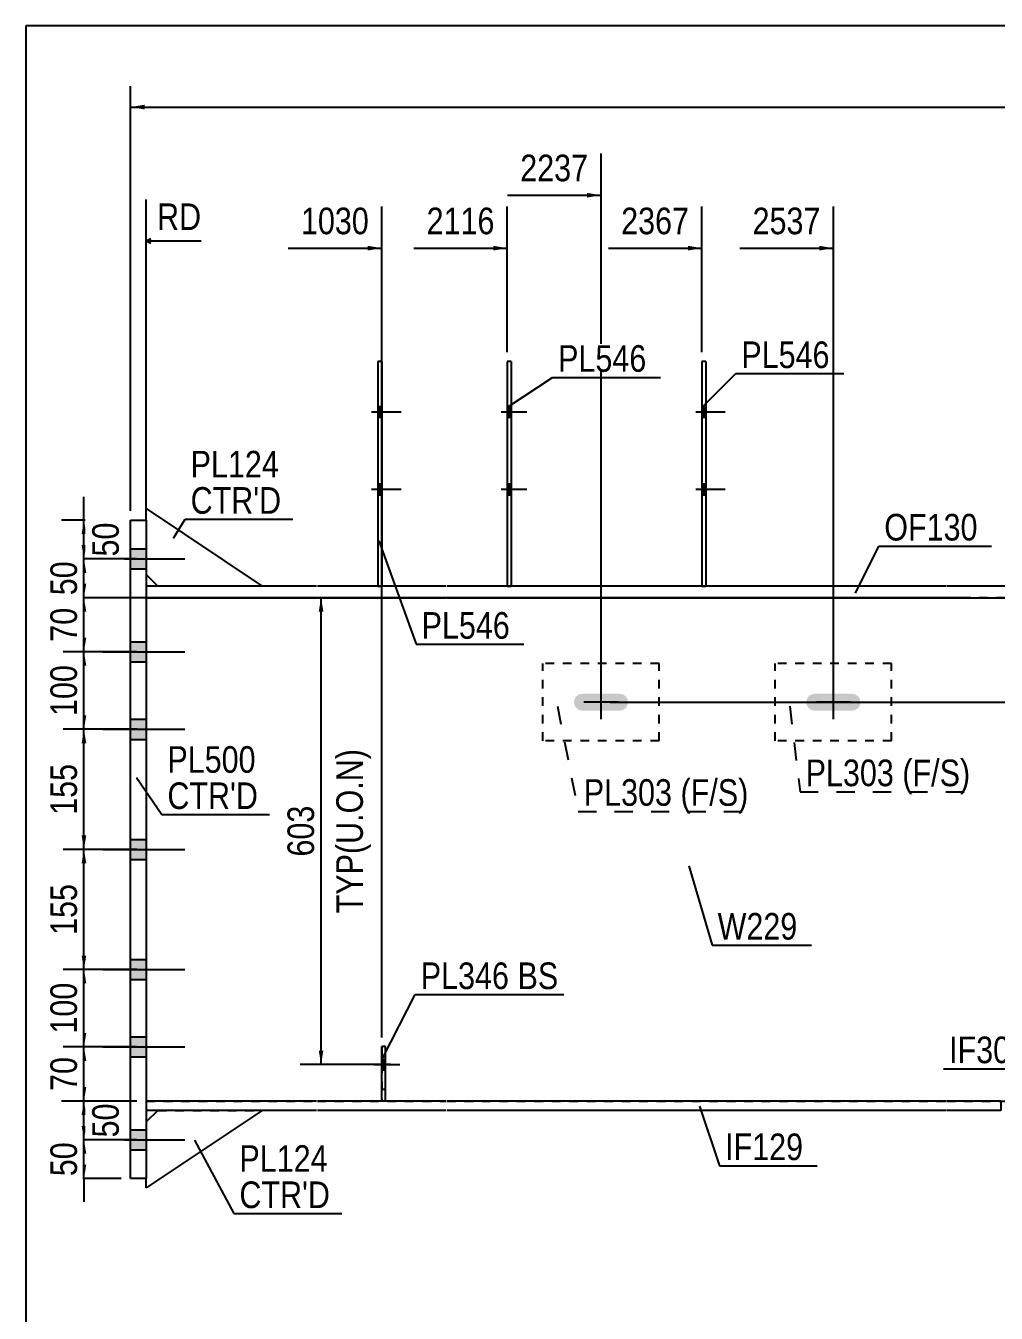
# Model space of a CAD drawing. Header units: millimetres. Extents: x -1014 to -611, y -182 to 95.
# Drawn here: x -1011.3 to -906.9, y -43.7 to 94.9 of the extents above; entities that cross this region are included whole.
import ezdxf

# ---------------------------------------------------------------- set-up
doc = ezdxf.new("R2010")
doc.units = ezdxf.units.MM
doc.linetypes.add('DXK_LINE_DOT1', pattern=[1.8814, 0.9407, -0.9407])
doc.linetypes.add('DXK_LINE_DOT2', pattern=[3.9198, 1.9599, -1.9599])
doc.styles.add('Arial Narrow', font='ARIALN.TTF', dxfattribs={"height": 0.2})

# ---------------------------------------------------------------- blocks, each defined once
blk = doc.blocks.new('Unknown-624476792-1210')
at = {"color": 5, "linetype": 'Continuous'}
for p, q in [((-611.28, 94.86), (-1011.28, 94.86)), ((-1011.28, 94.86), (-1011.28, -182.14))]:
    blk.add_line(p, q, dxfattribs=at)
blk = doc.blocks.new('Part-624476792-1744 - 1694')
at = {"color": 2, "linetype": 'Continuous'}
for p, q in [((-980, 34.58), (-998.33, 34.58)), ((-998.33, 33.33), (-980, 33.33)), ((-966.07, 34.58), (-979.9, 34.58)), ((-979.9, 33.33), (-966.07, 33.33)), ((-912.3, 34.58), (-965.97, 34.58)), ((-965.97, 33.33), (-912.3, 33.33)), ((-890.67, 34.58), (-912.2, 34.58)), ((-912.2, 33.33), (-890.67, 33.33)), ((-876.74, 34.58), (-890.57, 34.58)), ((-890.57, 33.33), (-876.74, 33.33)), ((-863.05, 34.58), (-876.64, 34.58)), ((-876.64, 33.33), (-863.05, 33.33)), ((-857.12, 34.58), (-862.95, 34.58)), ((-862.95, 33.33), (-857.12, 33.33)), ((-857.12, 34.58), (-857.12, 33.33))]:
    blk.add_line(p, q, dxfattribs=at)
at = {"color": 7, "linetype": 'DXK_LINE_DOT1'}
blk.add_line((-998.33, 34.58), (-998.33, 33.33), dxfattribs=at)
blk = doc.blocks.new('Part-624476792-1793 - 1694')
at = {"color": 7, "linetype": 'DXK_LINE_DOT1'}
for p, q in [((-980, 33.33), (-998.33, 33.33)), ((-998.33, 33.33), (-998.33, -20.83)), ((-966.07, 33.33), (-979.9, 33.33)), ((-912.3, 33.33), (-965.97, 33.33)), ((-896.5, 33.33), (-912.2, 33.33)), ((-998.33, -20.83), (-980, -20.83)), ((-979.9, -20.83), (-966.07, -20.83)), ((-965.97, -20.83), (-912.3, -20.83)), ((-912.2, -20.83), (-896.5, -20.83))]:
    blk.add_line(p, q, dxfattribs=at)
at = {"color": 2, "linetype": 'Continuous'}
blk.add_line((-896.5, 33.33), (-896.5, -20.83), dxfattribs=at)
blk = doc.blocks.new('Part-624476792-2266 - 1694')
at = {"color": 2, "linetype": 'Continuous'}
for p, q in [((-985.83, -21.83), (-998.33, -30.17)), ((-997.08, -21.83), (-998.33, -23.08)), ((-998.33, -30.17), (-998.33, -29.17))]:
    blk.add_line(p, q, dxfattribs=at)
at = {"color": 7, "linetype": 'DXK_LINE_DOT1'}
blk.add_line((-997.08, -21.83), (-985.83, -21.83), dxfattribs=at)
blk = doc.blocks.new('Bolt-624476792-2373 - 1694')
at = {"linetype": 'Continuous'}
blk.add_hatch(color=3, dxfattribs=at).paths.add_polyline_path([(-952.23, 22.43), (-952.3, 22.08), (-952.23, 21.73), (-952.04, 21.43), (-951.74, 21.24), (-951.39, 21.17), (-947.39, 21.17), (-947.04, 21.24), (-946.74, 21.43), (-946.54, 21.73), (-946.47, 22.08), (-946.54, 22.43), (-946.74, 22.73), (-947.04, 22.93), (-947.39, 23), (-951.39, 23), (-951.74, 22.93), (-952.04, 22.73)])
at = {"color": 3, "linetype": 'Continuous'}
for p, q in [((-949.39, 20.25), (-949.39, 23.92)), ((-947.55, 22.08), (-951.22, 22.08))]:
    blk.add_line(p, q, dxfattribs=at)
blk = doc.blocks.new('Part-624476792-1859 - 1694')
at = {"color": 2, "linetype": 'Continuous'}
for p, q in [((-980, -20.83), (-998.33, -20.83)), ((-980, -21.83), (-998.33, -21.83)), ((-966.07, -20.83), (-979.9, -20.83)), ((-966.07, -21.83), (-979.9, -21.83)), ((-912.3, -20.83), (-965.97, -20.83)), ((-912.3, -21.83), (-965.97, -21.83)), ((-906.37, -20.83), (-912.2, -20.83)), ((-906.37, -21.83), (-912.2, -21.83)), ((-906.37, -20.83), (-906.37, -21.83))]:
    blk.add_line(p, q, dxfattribs=at)
blk = doc.blocks.new('Part-624476792-2232 - 1694')
at = {"color": 2, "linetype": 'Continuous'}
for p, q in [((-1000, 41.67), (-998.33, 41.67)), ((-1000, -29.17), (-1000, 41.67)), ((-998.33, 41.67), (-998.33, -29.17)), ((-998.33, -29.17), (-1000, -29.17))]:
    blk.add_line(p, q, dxfattribs=at)
blk = doc.blocks.new('Bolt-624476792-2374 - 1694')
at = {"linetype": 'Continuous'}
blk.add_hatch(color=3, dxfattribs=at).paths.add_polyline_path([(-927.23, 22.43), (-927.3, 22.08), (-927.23, 21.73), (-927.04, 21.43), (-926.74, 21.24), (-926.39, 21.17), (-922.39, 21.17), (-922.04, 21.24), (-921.74, 21.43), (-921.54, 21.73), (-921.47, 22.08), (-921.54, 22.43), (-921.74, 22.73), (-922.04, 22.93), (-922.39, 23), (-926.39, 23), (-926.74, 22.93), (-927.04, 22.73)])
at = {"color": 3, "linetype": 'Continuous'}
for p, q in [((-924.39, 20.25), (-924.39, 23.92)), ((-922.55, 22.08), (-926.22, 22.08))]:
    blk.add_line(p, q, dxfattribs=at)
blk = doc.blocks.new('Part-624476792-2065 - 1694')
at = {"color": 7, "linetype": 'DXK_LINE_DOT1'}
for p, q in [((-943.14, 26.25), (-955.64, 26.25)), ((-955.64, 17.92), (-955.64, 26.25)), ((-943.14, 17.92), (-943.14, 26.25)), ((-943.14, 17.92), (-955.64, 17.92))]:
    blk.add_line(p, q, dxfattribs=at)
blk = doc.blocks.new('Part-624476792-2075 - 1694')
at = {"color": 7, "linetype": 'DXK_LINE_DOT1'}
for p, q in [((-918.14, 26.25), (-930.64, 26.25)), ((-930.64, 17.92), (-930.64, 26.25)), ((-918.14, 17.92), (-918.14, 26.25)), ((-918.14, 17.92), (-930.64, 17.92))]:
    blk.add_line(p, q, dxfattribs=at)
blk = doc.blocks.new('Part-624476792-2261 - 1694')
at = {"color": 2, "linetype": 'Continuous'}
for p, q in [((-998.33, 41.67), (-998.33, 42.92)), ((-998.33, 42.92), (-985.83, 34.58)), ((-998.33, 35.83), (-997.08, 34.58))]:
    blk.add_line(p, q, dxfattribs=at)
at = {"color": 7, "linetype": 'DXK_LINE_DOT1'}
for p, q in [((-998.33, 41.67), (-998.33, 35.83)), ((-985.83, 34.58), (-997.08, 34.58))]:
    blk.add_line(p, q, dxfattribs=at)
blk = doc.blocks.new('Bolt-624476792-2387 - 1694')
at = {"linetype": 'Continuous'}
for points in [[(-1000, 38.58), (-1000, 36.42), (-998.33, 36.42), (-998.33, 38.58)], [(-1000, 38.58), (-1000, 36.42), (-998.33, 36.42), (-998.33, 38.58)], [(-1000, 28.58), (-1000, 26.42), (-998.33, 26.42), (-998.33, 28.58)], [(-1000, 28.58), (-1000, 26.42), (-998.33, 26.42), (-998.33, 28.58)], [(-1000, 20.25), (-1000, 18.08), (-998.33, 18.08), (-998.33, 20.25)], [(-1000, 20.25), (-1000, 18.08), (-998.33, 18.08), (-998.33, 20.25)], [(-1000, 7.33), (-1000, 5.17), (-998.33, 5.17), (-998.33, 7.33)], [(-1000, 7.33), (-1000, 5.17), (-998.33, 5.17), (-998.33, 7.33)], [(-1000, -5.58), (-1000, -7.75), (-998.33, -7.75), (-998.33, -5.58)], [(-1000, -5.58), (-1000, -7.75), (-998.33, -7.75), (-998.33, -5.58)], [(-1000, -13.92), (-1000, -16.08), (-998.33, -16.08), (-998.33, -13.92)], [(-1000, -13.92), (-1000, -16.08), (-998.33, -16.08), (-998.33, -13.92)], [(-1000, -23.92), (-1000, -26.08), (-998.33, -26.08), (-998.33, -23.92)], [(-1000, -23.92), (-1000, -26.08), (-998.33, -26.08), (-998.33, -23.92)]]:
    blk.add_hatch(color=3, dxfattribs=at).paths.add_polyline_path(points)
at = {"color": 3, "linetype": 'Continuous'}
for p, q in [((-1002.99, 37.5), (-994.17, 37.5)), ((-1002.99, 37.5), (-994.17, 37.5)), ((-1000, 38.58), (-998.33, 38.58)), ((-1000, 38.58), (-998.33, 38.58)), ((-1000, 36.42), (-998.33, 36.42)), ((-1000, 36.42), (-998.33, 36.42)), ((-1000, 28.58), (-998.33, 28.58)), ((-1000, 28.58), (-998.33, 28.58)), ((-1002.99, 27.5), (-994.17, 27.5)), ((-1002.99, 27.5), (-994.17, 27.5)), ((-1000, 26.42), (-998.33, 26.42)), ((-1000, 26.42), (-998.33, 26.42)), ((-1000, 20.25), (-998.33, 20.25)), ((-1000, 20.25), (-998.33, 20.25)), ((-1002.99, 19.17), (-994.17, 19.17)), ((-1002.99, 19.17), (-994.17, 19.17)), ((-1000, 18.08), (-998.33, 18.08)), ((-1000, 18.08), (-998.33, 18.08)), ((-1000, 7.33), (-998.33, 7.33)), ((-1000, 7.33), (-998.33, 7.33)), ((-1002.99, 6.25), (-994.17, 6.25)), ((-1002.99, 6.25), (-994.17, 6.25)), ((-1000, 5.17), (-998.33, 5.17)), ((-1000, 5.17), (-998.33, 5.17)), ((-1002.99, -6.67), (-994.17, -6.67)), ((-1002.99, -6.67), (-994.17, -6.67)), ((-1000, -5.58), (-998.33, -5.58)), ((-1000, -5.58), (-998.33, -5.58)), ((-1000, -7.75), (-998.33, -7.75)), ((-1000, -7.75), (-998.33, -7.75)), ((-1002.99, -15), (-994.17, -15)), ((-1002.99, -15), (-994.17, -15)), ((-1000, -13.92), (-998.33, -13.92)), ((-1000, -13.92), (-998.33, -13.92)), ((-1000, -16.08), (-998.33, -16.08)), ((-1000, -16.08), (-998.33, -16.08)), ((-1000, -23.92), (-998.33, -23.92)), ((-1000, -23.92), (-998.33, -23.92)), ((-1002.99, -25), (-994.17, -25)), ((-1002.99, -25), (-994.17, -25)), ((-1000, -26.08), (-998.33, -26.08)), ((-1000, -26.08), (-998.33, -26.08))]:
    blk.add_line(p, q, dxfattribs=at)
blk = doc.blocks.new('Part-624476792-2463 - 1694')
at = {"color": 2, "linetype": 'Continuous'}
for p, q in [((-959.05, 58.75), (-959.47, 58.75)), ((-959.47, 58.75), (-959.47, 34.58)), ((-959.05, 58.75), (-959.05, 34.58))]:
    blk.add_line(p, q, dxfattribs=at)
at = {"color": 7, "linetype": 'DXK_LINE_DOT1'}
blk.add_line((-959.47, 34.58), (-959.05, 34.58), dxfattribs=at)
blk = doc.blocks.new('Bolt-624476792-2464 - 1694')
at = {"linetype": 'Continuous'}
for points in [[(-959.05, 52.75), (-959.05, 53.91), (-959.47, 53.91), (-959.47, 52.75)], [(-959.05, 52.75), (-959.05, 53.91), (-959.47, 53.91), (-959.47, 52.75)], [(-959.05, 44.41), (-959.05, 45.58), (-959.47, 45.58), (-959.47, 44.41)], [(-959.05, 44.41), (-959.05, 45.58), (-959.47, 45.58), (-959.47, 44.41)]]:
    blk.add_hatch(color=3, dxfattribs=at).paths.add_polyline_path(points)
at = {"color": 3, "linetype": 'Continuous'}
for p, q in [((-960.13, 53.33), (-957.38, 53.33)), ((-960.13, 53.33), (-957.38, 53.33)), ((-959.47, 53.91), (-959.05, 53.91)), ((-959.47, 53.91), (-959.05, 53.91)), ((-959.47, 52.75), (-959.05, 52.75)), ((-959.47, 52.75), (-959.05, 52.75)), ((-960.13, 45), (-957.38, 45)), ((-960.13, 45), (-957.38, 45)), ((-959.47, 45.58), (-959.05, 45.58)), ((-959.47, 45.58), (-959.05, 45.58)), ((-959.47, 44.41), (-959.05, 44.41)), ((-959.47, 44.41), (-959.05, 44.41))]:
    blk.add_line(p, q, dxfattribs=at)
blk = doc.blocks.new('Part-624476792-8620 - 1694')
at = {"color": 2, "linetype": 'Continuous'}
for p, q in [((-938.11, 58.75), (-938.53, 58.75)), ((-938.53, 58.75), (-938.53, 34.58)), ((-938.11, 58.75), (-938.11, 34.58))]:
    blk.add_line(p, q, dxfattribs=at)
at = {"color": 7, "linetype": 'DXK_LINE_DOT1'}
blk.add_line((-938.53, 34.58), (-938.11, 34.58), dxfattribs=at)
blk = doc.blocks.new('Part-624476792-8621 - 1694')
at = {"color": 2, "linetype": 'Continuous'}
for p, q in [((-972.98, 58.75), (-973.4, 58.75)), ((-973.4, 58.75), (-973.4, 34.58)), ((-972.98, 58.75), (-972.98, 34.58))]:
    blk.add_line(p, q, dxfattribs=at)
at = {"color": 7, "linetype": 'DXK_LINE_DOT1'}
blk.add_line((-973.4, 34.58), (-972.98, 34.58), dxfattribs=at)
blk = doc.blocks.new('Part-624476792-8622 - 1694')
at = {"color": 2, "linetype": 'Continuous'}
for p, q in [((-972.98, -20.81), (-972.98, -14.97)), ((-972.57, -14.97), (-972.98, -14.97)), ((-972.57, -20.81), (-972.57, -14.97)), ((-972.98, -20.81), (-972.57, -20.81))]:
    blk.add_line(p, q, dxfattribs=at)
at = {"color": 7, "linetype": 'DXK_LINE_DOT1'}
blk.add_line((-972.98, -19.56), (-972.57, -19.56), dxfattribs=at)
blk = doc.blocks.new('Part-624476792-8625 - 1694')
at = {"color": 7, "linetype": 'DXK_LINE_DOT1'}
for p, q in [((-972.98, -14.97), (-972.98, -20.81)), ((-972.57, -14.97), (-972.98, -14.97)), ((-972.57, -20.81), (-972.57, -14.97)), ((-972.98, -20.81), (-972.57, -20.81))]:
    blk.add_line(p, q, dxfattribs=at)
blk = doc.blocks.new('Bolt-624476792-8662 - 1694')
at = {"linetype": 'Continuous'}
for points in [[(-938.11, 52.75), (-938.11, 53.91), (-938.53, 53.91), (-938.53, 52.75)], [(-938.11, 52.75), (-938.11, 53.91), (-938.53, 53.91), (-938.53, 52.75)], [(-938.11, 44.41), (-938.11, 45.58), (-938.53, 45.58), (-938.53, 44.41)], [(-938.11, 44.41), (-938.11, 45.58), (-938.53, 45.58), (-938.53, 44.41)]]:
    blk.add_hatch(color=3, dxfattribs=at).paths.add_polyline_path(points)
at = {"color": 3, "linetype": 'Continuous'}
for p, q in [((-939.2, 53.33), (-936.03, 53.33)), ((-939.2, 53.33), (-936.03, 53.33)), ((-938.53, 53.91), (-938.11, 53.91)), ((-938.53, 53.91), (-938.11, 53.91)), ((-938.53, 52.75), (-938.11, 52.75)), ((-938.53, 52.75), (-938.11, 52.75)), ((-939.2, 45), (-936.03, 45)), ((-939.2, 45), (-936.03, 45)), ((-938.53, 45.58), (-938.11, 45.58)), ((-938.53, 45.58), (-938.11, 45.58)), ((-938.53, 44.41), (-938.11, 44.41)), ((-938.53, 44.41), (-938.11, 44.41))]:
    blk.add_line(p, q, dxfattribs=at)
blk = doc.blocks.new('Bolt-624476792-8663 - 1694')
at = {"linetype": 'Continuous'}
for points in [[(-972.98, 52.75), (-972.98, 53.91), (-973.4, 53.91), (-973.4, 52.75)], [(-972.98, 52.75), (-972.98, 53.91), (-973.4, 53.91), (-973.4, 52.75)], [(-972.98, 44.41), (-972.98, 45.58), (-973.4, 45.58), (-973.4, 44.41)], [(-972.98, 44.41), (-972.98, 45.58), (-973.4, 45.58), (-973.4, 44.41)]]:
    blk.add_hatch(color=3, dxfattribs=at).paths.add_polyline_path(points)
at = {"color": 3, "linetype": 'Continuous'}
for p, q in [((-974.07, 53.33), (-970.9, 53.33)), ((-974.07, 53.33), (-970.9, 53.33)), ((-973.4, 53.91), (-972.98, 53.91)), ((-973.4, 53.91), (-972.98, 53.91)), ((-973.4, 52.75), (-972.98, 52.75)), ((-973.4, 52.75), (-972.98, 52.75)), ((-974.07, 45), (-970.9, 45)), ((-974.07, 45), (-970.9, 45)), ((-973.4, 45.58), (-972.98, 45.58)), ((-973.4, 45.58), (-972.98, 45.58)), ((-973.4, 44.41), (-972.98, 44.41)), ((-973.4, 44.41), (-972.98, 44.41))]:
    blk.add_line(p, q, dxfattribs=at)
blk = doc.blocks.new('Bolt-624476792-8664 - 1694')
at = {"linetype": 'Continuous'}
blk.add_hatch(color=3, dxfattribs=at).paths.add_polyline_path([(-972.57, -17.47), (-972.57, -16.31), (-972.98, -16.31), (-972.98, -17.47)])
at = {"color": 3, "linetype": 'Continuous'}
for p, q in [((-972.98, -16.31), (-972.57, -16.31)), ((-973.78, -16.89), (-971.03, -16.89)), ((-972.98, -17.47), (-972.57, -17.47))]:
    blk.add_line(p, q, dxfattribs=at)
blk = doc.blocks.new('Bolt-624476792-8667 - 1694')
at = {"color": 3, "linetype": 'DXK_LINE_DOT2'}
for p, q in [((-972.98, -16.31), (-972.57, -16.31)), ((-973.65, -16.89), (-972.57, -16.89)), ((-972.98, -17.47), (-972.57, -17.47))]:
    blk.add_line(p, q, dxfattribs=at)
blk = doc.blocks.new('StraightDimension-624476792-3074 - 1694')
at = {"linetype": 'Continuous'}
for points in [[(-1005.27, 31.83), (-1005.02, 33.33), (-1004.77, 31.83)], [(-1004.77, 29.01), (-1005.02, 27.51), (-1005.27, 29.01)]]:
    blk.add_hatch(color=7, dxfattribs=at).paths.add_polyline_path(points)
at = {"color": 7, "linetype": 'Continuous'}
for p, q in [((-909.59, 33.33), (-1007.27, 33.33)), ((-1005.02, 27.51), (-1005.02, 33.33)), ((-999.33, 27.51), (-1007.27, 27.51))]:
    blk.add_line(p, q, dxfattribs=at)
at = {"color": 0}
blk.add_wipeout([(-1005.17, 32.85), (-1009.37, 32.85), (-1009.37, 27.99), (-1005.17, 27.99)], dxfattribs=at)
at = {"color": 3, "style": 'Arial Narrow'}
blk.add_text('70', height=2.863, rotation=90.0002, dxfattribs=at).set_placement((-1005.77, 28.59))
blk = doc.blocks.new('StraightDimension-624476792-10600 - 1694')
at = {"linetype": 'Continuous'}
blk.add_hatch(color=7, dxfattribs=at).paths.add_polyline_path([(-998.5, 85.86), (-1000, 86.11), (-998.5, 86.36)])
at = {"color": 7, "linetype": 'Continuous'}
for p, q in [((-1000, 42.67), (-1000, 88.36)), ((-1000, 86.11), (-631.85, 86.11))]:
    blk.add_line(p, q, dxfattribs=at)
blk = doc.blocks.new('StraightDimension-624476792-3122 - 1694')
at = {"linetype": 'Continuous'}
for points in [[(-1005.27, -22.33), (-1005.02, -20.83), (-1004.77, -22.33)], [(-1004.77, -23.5), (-1005.02, -25), (-1005.27, -23.5)]]:
    blk.add_hatch(color=7, dxfattribs=at).paths.add_polyline_path(points)
at = {"color": 7, "linetype": 'Continuous'}
for p, q in [((-999.33, -20.83), (-1007.42, -20.83)), ((-1005.02, -25), (-1005.02, -20.83)), ((-999.33, -25), (-1007.42, -25))]:
    blk.add_line(p, q, dxfattribs=at)
at = {"color": 0}
blk.add_wipeout([(-1000.67, -20.49), (-1004.87, -20.49), (-1004.87, -25.34), (-1000.67, -25.34)], dxfattribs=at)
at = {"color": 3, "style": 'Arial Narrow'}
blk.add_text('50', height=2.863, rotation=90.0002, dxfattribs=at).set_placement((-1001.27, -24.74))
blk = doc.blocks.new('StraightDimension-624476792-3030 - 1694')
at = {"linetype": 'Continuous'}
for points in [[(-1005.27, 4.75), (-1005.02, 6.25), (-1004.77, 4.75)], [(-1004.77, -5.17), (-1005.02, -6.67), (-1005.27, -5.17)]]:
    blk.add_hatch(color=7, dxfattribs=at).paths.add_polyline_path(points)
at = {"color": 7, "linetype": 'Continuous'}
for p, q in [((-999.33, 6.25), (-1007.27, 6.25)), ((-1005.02, -6.67), (-1005.02, 6.25)), ((-999.33, -6.67), (-1007.27, -6.67))]:
    blk.add_line(p, q, dxfattribs=at)
at = {"color": 0}
blk.add_wipeout([(-1005.17, 3.13), (-1009.37, 3.13), (-1009.37, -3.55), (-1005.17, -3.55)], dxfattribs=at)
at = {"color": 3, "style": 'Arial Narrow'}
blk.add_text('155', height=2.863, rotation=90.0002, dxfattribs=at).set_placement((-1005.77, -2.95))
blk = doc.blocks.new('StraightDimension-624476792-2997 - 1694')
at = {"linetype": 'Continuous'}
for points in [[(-1005.27, 40.17), (-1005.02, 41.67), (-1004.77, 40.17)], [(-1004.77, 39), (-1005.02, 37.5), (-1005.27, 39)]]:
    blk.add_hatch(color=7, dxfattribs=at).paths.add_polyline_path(points)
at = {"color": 7, "linetype": 'Continuous'}
for p, q in [((-1001, 41.67), (-1007.42, 41.67)), ((-1005.02, 37.5), (-1005.02, 41.67)), ((-999.33, 37.5), (-1007.42, 37.5))]:
    blk.add_line(p, q, dxfattribs=at)
at = {"color": 0}
blk.add_wipeout([(-1000.67, 42.01), (-1004.87, 42.01), (-1004.87, 37.16), (-1000.67, 37.16)], dxfattribs=at)
at = {"color": 7, "linetype": 'Continuous'}
blk.add_line((-1005.02, 41.67), (-1005.02, 44.17), dxfattribs=at)
at = {"color": 3, "style": 'Arial Narrow'}
blk.add_text('50', height=2.863, rotation=90.0002, dxfattribs=at).set_placement((-1001.27, 37.76))
blk = doc.blocks.new('StraightDimension-624476792-3014 - 1694')
at = {"linetype": 'Continuous'}
for points in [[(-1005.27, -16.5), (-1005.02, -15), (-1004.77, -16.5)], [(-1004.77, -19.33), (-1005.02, -20.83), (-1005.27, -19.33)]]:
    blk.add_hatch(color=7, dxfattribs=at).paths.add_polyline_path(points)
at = {"color": 7, "linetype": 'Continuous'}
for p, q in [((-999.33, -15), (-1007.27, -15)), ((-1005.02, -20.83), (-1005.02, -15)), ((-999.33, -20.83), (-1007.27, -20.83))]:
    blk.add_line(p, q, dxfattribs=at)
at = {"color": 0}
blk.add_wipeout([(-1005.17, -15.49), (-1009.37, -15.49), (-1009.37, -20.34), (-1005.17, -20.34)], dxfattribs=at)
at = {"color": 3, "style": 'Arial Narrow'}
blk.add_text('70', height=2.863, rotation=90.0002, dxfattribs=at).set_placement((-1005.77, -19.74))
blk = doc.blocks.new('StraightDimension-624476792-3021 - 1694')
at = {"linetype": 'Continuous'}
for points in [[(-1005.27, -8.17), (-1005.02, -6.67), (-1004.77, -8.17)], [(-1004.77, -13.5), (-1005.02, -15), (-1005.27, -13.5)]]:
    blk.add_hatch(color=7, dxfattribs=at).paths.add_polyline_path(points)
at = {"color": 7, "linetype": 'Continuous'}
for p, q in [((-999.33, -6.67), (-1007.27, -6.67)), ((-1005.02, -15), (-1005.02, -6.67)), ((-999.33, -15), (-1007.27, -15))]:
    blk.add_line(p, q, dxfattribs=at)
at = {"color": 0}
blk.add_wipeout([(-1005.17, -7.49), (-1009.37, -7.49), (-1009.37, -14.17), (-1005.17, -14.17)], dxfattribs=at)
at = {"color": 3, "style": 'Arial Narrow'}
blk.add_text('100', height=2.863, rotation=90.0002, dxfattribs=at).set_placement((-1005.77, -13.57))
blk = doc.blocks.new('StraightDimension-624476792-3047 - 1694')
at = {"linetype": 'Continuous'}
for points in [[(-1005.27, 17.67), (-1005.02, 19.17), (-1004.77, 17.67)], [(-1004.77, 7.75), (-1005.02, 6.25), (-1005.27, 7.75)]]:
    blk.add_hatch(color=7, dxfattribs=at).paths.add_polyline_path(points)
at = {"color": 7, "linetype": 'Continuous'}
for p, q in [((-999.33, 19.17), (-1007.27, 19.17)), ((-1005.02, 6.25), (-1005.02, 19.17)), ((-999.33, 6.25), (-1007.27, 6.25))]:
    blk.add_line(p, q, dxfattribs=at)
at = {"color": 0}
blk.add_wipeout([(-1005.17, 16.05), (-1009.37, 16.05), (-1009.37, 9.37), (-1005.17, 9.37)], dxfattribs=at)
at = {"color": 3, "style": 'Arial Narrow'}
blk.add_text('155', height=2.863, rotation=90.0002, dxfattribs=at).set_placement((-1005.77, 9.97))
blk = doc.blocks.new('StraightDimension-624476792-3064 - 1694')
at = {"linetype": 'Continuous'}
for points in [[(-1005.27, 26.01), (-1005.02, 27.51), (-1004.77, 26.01)], [(-1004.77, 20.67), (-1005.02, 19.17), (-1005.27, 20.67)]]:
    blk.add_hatch(color=7, dxfattribs=at).paths.add_polyline_path(points)
at = {"color": 7, "linetype": 'Continuous'}
for p, q in [((-999.33, 27.51), (-1007.27, 27.51)), ((-1005.02, 19.17), (-1005.02, 27.51)), ((-999.33, 19.17), (-1007.27, 19.17))]:
    blk.add_line(p, q, dxfattribs=at)
at = {"color": 0}
blk.add_wipeout([(-1005.17, 26.68), (-1009.37, 26.68), (-1009.37, 20), (-1005.17, 20)], dxfattribs=at)
at = {"color": 3, "style": 'Arial Narrow'}
blk.add_text('100', height=2.863, rotation=90.0002, dxfattribs=at).set_placement((-1005.77, 20.6))
blk = doc.blocks.new('StraightDimension-624476792-3085 - 1694')
at = {"linetype": 'Continuous'}
for points in [[(-1005.27, 36), (-1005.02, 37.5), (-1004.77, 36)], [(-1004.77, 34.83), (-1005.02, 33.33), (-1005.27, 34.83)]]:
    blk.add_hatch(color=7, dxfattribs=at).paths.add_polyline_path(points)
at = {"color": 7, "linetype": 'Continuous'}
for p, q in [((-999.33, 37.5), (-1007.27, 37.5)), ((-1005.02, 33.33), (-1005.02, 37.5)), ((-909.59, 33.33), (-1007.27, 33.33))]:
    blk.add_line(p, q, dxfattribs=at)
at = {"color": 0}
blk.add_wipeout([(-1005.17, 37.85), (-1009.37, 37.85), (-1009.37, 32.99), (-1005.17, 32.99)], dxfattribs=at)
at = {"color": 3, "style": 'Arial Narrow'}
blk.add_text('50', height=2.863, rotation=90.0002, dxfattribs=at).set_placement((-1005.77, 33.59))
blk = doc.blocks.new('StraightDimension-624476792-3105 - 1694')
at = {"linetype": 'Continuous'}
for points in [[(-1005.27, -26.5), (-1005.02, -25), (-1004.77, -26.5)], [(-1004.77, -27.67), (-1005.02, -29.17), (-1005.27, -27.67)]]:
    blk.add_hatch(color=7, dxfattribs=at).paths.add_polyline_path(points)
at = {"color": 7, "linetype": 'Continuous'}
for p, q in [((-999.33, -25), (-1007.27, -25)), ((-1005.02, -29.17), (-1005.02, -25)), ((-1001, -29.17), (-1007.27, -29.17))]:
    blk.add_line(p, q, dxfattribs=at)
at = {"color": 0}
blk.add_wipeout([(-1005.17, -24.65), (-1009.37, -24.65), (-1009.37, -29.51), (-1005.17, -29.51)], dxfattribs=at)
at = {"color": 7, "linetype": 'Continuous'}
blk.add_line((-1005.02, -29.17), (-1005.02, -31.67), dxfattribs=at)
at = {"color": 3, "style": 'Arial Narrow'}
blk.add_text('50', height=2.863, rotation=90.0002, dxfattribs=at).set_placement((-1005.77, -28.91))
blk = doc.blocks.new('StraightDimension-624476792-3138 - 1694')
at = {"linetype": 'Continuous'}
for points in [[(-979.76, 31.83), (-979.51, 33.33), (-979.26, 31.83)], [(-979.26, -15.39), (-979.51, -16.89), (-979.76, -15.39)]]:
    blk.add_hatch(color=7, dxfattribs=at).paths.add_polyline_path(points)
at = {"color": 7, "linetype": 'Continuous'}
for p, q in [((-972.05, 33.33), (-981.76, 33.33)), ((-979.51, -16.89), (-979.51, 33.33)), ((-972.05, -16.89), (-981.76, -16.89))]:
    blk.add_line(p, q, dxfattribs=at)
at = {"color": 0, "linetype": 'Continuous'}
blk.add_wipeout([(-974.41, 17.67), (-978.61, 17.67), (-978.61, -1.23), (-974.41, -1.23)], dxfattribs=at)
at = {"color": 3, "linetype": 'Continuous', "style": 'Arial Narrow'}
blk.add_text('TYP(U.O.N)', height=2.863, rotation=90.0002, dxfattribs=at).set_placement((-975.01, -0.63))
at = {"color": 0}
blk.add_wipeout([(-979.66, 11.56), (-983.86, 11.56), (-983.86, 4.88), (-979.66, 4.88)], dxfattribs=at)
at = {"color": 3, "style": 'Arial Narrow'}
blk.add_text('603', height=2.863, rotation=90.0002, dxfattribs=at).set_placement((-980.26, 5.48))
blk = doc.blocks.new('StraightDimension-624476792-3151 - 1694')
at = {"linetype": 'Continuous'}
for points in [[(-901.75, 31.83), (-901.5, 33.33), (-901.25, 31.83)], [(-901.25, 23.58), (-901.5, 22.08), (-901.75, 23.58)]]:
    blk.add_hatch(color=7, dxfattribs=at).paths.add_polyline_path(points)
at = {"color": 7, "linetype": 'Continuous'}
for p, q in [((-914.66, 33.33), (-899.1, 33.33)), ((-901.5, 22.08), (-901.5, 33.33)), ((-948.39, 22.08), (-899.1, 22.08))]:
    blk.add_line(p, q, dxfattribs=at)
at = {"color": 0}
blk.add_wipeout([(-901.65, 31.05), (-905.85, 31.05), (-905.85, 24.37), (-901.65, 24.37)], dxfattribs=at)
at = {"color": 3, "style": 'Arial Narrow'}
blk.add_text('135', height=2.863, rotation=90.0002, dxfattribs=at).set_placement((-902.25, 24.97))
blk = doc.blocks.new('StraightDimension-624476792-12418 - 1694')
at = {"linetype": 'Continuous'}
blk.add_hatch(color=7, dxfattribs=at).paths.add_polyline_path([(-925.89, 71.18), (-924.39, 70.93), (-925.89, 70.68)])
at = {"color": 7, "linetype": 'Continuous'}
for p, q in [((-924.39, 23.08), (-924.39, 75.43)), ((-934.45, 70.93), (-924.39, 70.93))]:
    blk.add_line(p, q, dxfattribs=at)
at = {"color": 0}
blk.add_wipeout([(-925.16, 71.83), (-925.16, 76.03), (-933.68, 76.03), (-933.68, 71.83)], dxfattribs=at)
at = {"color": 3, "style": 'Arial Narrow'}
blk.add_text('2537', height=2.863, dxfattribs=at).set_placement((-933.08, 72.43))
blk = doc.blocks.new('StraightDimension-624476792-12419 - 1694')
at = {"linetype": 'Continuous'}
blk.add_hatch(color=7, dxfattribs=at).paths.add_polyline_path([(-940.03, 71.18), (-938.53, 70.93), (-940.03, 70.68)])
at = {"color": 7, "linetype": 'Continuous'}
for p, q in [((-938.53, 59.75), (-938.53, 75.43)), ((-948.59, 70.93), (-938.53, 70.93))]:
    blk.add_line(p, q, dxfattribs=at)
at = {"color": 0}
blk.add_wipeout([(-939.3, 71.83), (-939.3, 76.03), (-947.82, 76.03), (-947.82, 71.83)], dxfattribs=at)
at = {"color": 3, "style": 'Arial Narrow'}
blk.add_text('2367', height=2.863, dxfattribs=at).set_placement((-947.22, 72.43))
blk = doc.blocks.new('StraightDimension-624476792-12420 - 1694')
at = {"linetype": 'Continuous'}
blk.add_hatch(color=7, dxfattribs=at).paths.add_polyline_path([(-950.89, 76.88), (-949.39, 76.63), (-950.89, 76.38)])
at = {"color": 7, "linetype": 'Continuous'}
for p, q in [((-949.39, 23.08), (-949.39, 81.13)), ((-959.45, 76.63), (-949.39, 76.63))]:
    blk.add_line(p, q, dxfattribs=at)
at = {"color": 0}
blk.add_wipeout([(-950.16, 77.53), (-950.16, 81.73), (-958.68, 81.73), (-958.68, 77.53)], dxfattribs=at)
at = {"color": 3, "style": 'Arial Narrow'}
blk.add_text('2237', height=2.863, dxfattribs=at).set_placement((-958.08, 78.13))
blk = doc.blocks.new('StraightDimension-624476792-12421 - 1694')
at = {"linetype": 'Continuous'}
blk.add_hatch(color=7, dxfattribs=at).paths.add_polyline_path([(-960.97, 71.18), (-959.47, 70.93), (-960.97, 70.68)])
at = {"color": 7, "linetype": 'Continuous'}
for p, q in [((-959.47, 59.75), (-959.47, 75.43)), ((-969.53, 70.93), (-959.47, 70.93))]:
    blk.add_line(p, q, dxfattribs=at)
at = {"color": 0}
blk.add_wipeout([(-960.24, 71.83), (-960.24, 76.03), (-968.75, 76.03), (-968.75, 71.83)], dxfattribs=at)
at = {"color": 3, "style": 'Arial Narrow'}
blk.add_text('2116', height=2.863, dxfattribs=at).set_placement((-968.15, 72.43))
blk = doc.blocks.new('StraightDimension-624476792-12422 - 1694')
at = {"linetype": 'Continuous'}
blk.add_hatch(color=7, dxfattribs=at).paths.add_polyline_path([(-974.48, 71.18), (-972.98, 70.93), (-974.48, 70.68)])
at = {"color": 7, "linetype": 'Continuous'}
for p, q in [((-972.98, -13.98), (-972.98, 75.43)), ((-983.05, 70.93), (-972.98, 70.93))]:
    blk.add_line(p, q, dxfattribs=at)
at = {"color": 0, "linetype": 'Continuous'}
blk.add_wipeout([(-991.8, 72.28), (-991.8, 76.48), (-997.75, 76.48), (-997.75, 72.28)], dxfattribs=at)
at = {"color": 7, "linetype": 'Continuous'}
for p, q in [((-998.33, 42.67), (-998.33, 76.18)), ((-997.83, 71.93), (-998.33, 71.68)), ((-997.83, 71.43), (-998.33, 71.68)), ((-992.4, 71.68), (-998.33, 71.68))]:
    blk.add_line(p, q, dxfattribs=at)
at = {"color": 3, "linetype": 'Continuous', "style": 'Arial Narrow'}
blk.add_text('RD', height=2.863, dxfattribs=at).set_placement((-997.15, 72.88))
at = {"color": 0}
blk.add_wipeout([(-973.76, 71.83), (-973.76, 76.03), (-982.27, 76.03), (-982.27, 71.83)], dxfattribs=at)
at = {"color": 3, "style": 'Arial Narrow'}
blk.add_text('1030', height=2.863, dxfattribs=at).set_placement((-981.67, 72.43))
blk = doc.blocks.new('Mark-624476792-1740 - 1694')
at = {"color": 0}
blk.add_wipeout([(-908.86, 39.48), (-908.86, 42.48), (-918.91, 42.48), (-918.91, 39.48)], dxfattribs=at)
blk.add_wipeout([(-908.86, 39.48), (-908.86, 42.48), (-918.91, 42.48), (-918.91, 39.48)], dxfattribs=at)
at = {"color": 7, "linetype": 'Continuous'}
for p, q in [((-922.01, 33.82), (-919.51, 38.88)), ((-919.51, 38.88), (-907.36, 38.88))]:
    blk.add_line(p, q, dxfattribs=at)
at = {"color": 3, "style": 'Arial Narrow'}
blk.add_text('OF130', height=2.863, dxfattribs=at).set_placement((-918.91, 39.48))
blk = doc.blocks.new('Mark-624476792-1789 - 1694')
at = {"color": 0}
blk.add_wipeout([(-928.26, -3.46), (-928.26, -0.46), (-936.84, -0.46), (-936.84, -3.46)], dxfattribs=at)
blk.add_wipeout([(-928.26, -3.46), (-928.26, -0.46), (-936.84, -0.46), (-936.84, -3.46)], dxfattribs=at)
at = {"color": 7, "linetype": 'Continuous'}
for p, q in [((-939.94, 4.47), (-937.44, -4.06)), ((-937.44, -4.06), (-926.76, -4.06))]:
    blk.add_line(p, q, dxfattribs=at)
at = {"color": 3, "style": 'Arial Narrow'}
blk.add_text('W229', height=2.863, dxfattribs=at).set_placement((-936.84, -3.46))
blk = doc.blocks.new('Mark-624476792-2228 - 1694')
at = {"color": 0}
for points in [[(-986.54, 14.49), (-986.54, 17.49), (-996.04, 17.49), (-996.04, 14.49)], [(-986.29, 10.59), (-986.29, 13.59), (-996.04, 13.59), (-996.04, 10.59)]]:
    blk.add_wipeout(points, dxfattribs=at)
for points in [[(-986.54, 14.49), (-986.54, 17.49), (-996.04, 17.49), (-996.04, 14.49)], [(-986.29, 10.59), (-986.29, 13.59), (-996.04, 13.59), (-996.04, 10.59)]]:
    blk.add_wipeout(points, dxfattribs=at)
at = {"color": 7, "linetype": 'Continuous'}
for p, q in [((-999.38, 13.99), (-996.64, 9.99)), ((-996.64, 9.99), (-985.04, 9.99))]:
    blk.add_line(p, q, dxfattribs=at)
at = {"color": 3, "style": 'Arial Narrow'}
blk.add_text('PL500', height=2.863, dxfattribs=at).set_placement((-996.04, 14.49))
at = {"color": 1, "style": 'Arial Narrow'}
blk.add_text("CTR'D", height=2.863, dxfattribs=at).set_placement((-996.04, 10.59))
blk = doc.blocks.new('Mark-624476792-1811 - 1694')
at = {"color": 7, "linetype": 'Continuous'}
blk.add_line((-898.5, -20.89), (-902.04, -17.35), dxfattribs=at)
at = {"color": 0}
blk.add_wipeout([(-903.54, -16.75), (-903.54, -13.75), (-911.94, -13.75), (-911.94, -16.75)], dxfattribs=at)
blk.add_wipeout([(-903.54, -16.75), (-903.54, -13.75), (-911.94, -13.75), (-911.94, -16.75)], dxfattribs=at)
at = {"color": 7, "linetype": 'Continuous'}
blk.add_line((-912.54, -17.35), (-902.04, -17.35), dxfattribs=at)
at = {"color": 3, "style": 'Arial Narrow'}
blk.add_text('IF308', height=2.863, dxfattribs=at).set_placement((-911.94, -16.75))
blk = doc.blocks.new('Mark-624476792-1855 - 1694')
at = {"color": 0}
blk.add_wipeout([(-927.63, -27.18), (-927.63, -24.18), (-936.04, -24.18), (-936.04, -27.18)], dxfattribs=at)
blk.add_wipeout([(-927.63, -27.18), (-927.63, -24.18), (-936.04, -24.18), (-936.04, -27.18)], dxfattribs=at)
at = {"color": 7, "linetype": 'Continuous'}
for p, q in [((-938.81, -21.36), (-936.64, -27.78)), ((-936.64, -27.78), (-926.13, -27.78))]:
    blk.add_line(p, q, dxfattribs=at)
at = {"color": 3, "style": 'Arial Narrow'}
blk.add_text('IF129', height=2.863, dxfattribs=at).set_placement((-936.04, -27.18))
blk = doc.blocks.new('Mark-624476792-2061 - 1694')
at = {"color": 0}
for points in [[(-941.73, 10.94), (-941.73, 13.94), (-951.24, 13.94), (-951.24, 10.94)], [(-933.54, 10.94), (-933.54, 13.94), (-940.83, 13.94), (-940.83, 10.94)]]:
    blk.add_wipeout(points, dxfattribs=at)
for points in [[(-941.73, 10.94), (-941.73, 13.94), (-951.24, 13.94), (-951.24, 10.94)], [(-933.54, 10.94), (-933.54, 13.94), (-940.83, 13.94), (-940.83, 10.94)]]:
    blk.add_wipeout(points, dxfattribs=at)
at = {"color": 7, "linetype": 'DXK_LINE_DOT2'}
for p, q in [((-954.08, 21.65), (-951.84, 10.34)), ((-951.84, 10.34), (-932.94, 10.34))]:
    blk.add_line(p, q, dxfattribs=at)
at = {"color": 3, "style": 'Arial Narrow'}
for s, p in [('(F/', (-940.83, 10.94)), ('S)', (-936.82, 10.94)), ('PL303', (-951.24, 10.94))]:
    blk.add_text(s, height=2.863, dxfattribs=at).set_placement(p)
blk = doc.blocks.new('Mark-624476792-2257 - 1694')
at = {"color": 0}
for points in [[(-984.04, 46.26), (-984.04, 49.26), (-993.54, 49.26), (-993.54, 46.26)], [(-983.79, 42.36), (-983.79, 45.36), (-993.54, 45.36), (-993.54, 42.36)]]:
    blk.add_wipeout(points, dxfattribs=at)
for points in [[(-984.04, 46.26), (-984.04, 49.26), (-993.54, 49.26), (-993.54, 46.26)], [(-983.79, 42.36), (-983.79, 45.36), (-993.54, 45.36), (-993.54, 42.36)]]:
    blk.add_wipeout(points, dxfattribs=at)
at = {"color": 7, "linetype": 'Continuous'}
for p, q in [((-995.38, 39.74), (-994.14, 41.76)), ((-994.14, 41.76), (-982.54, 41.76))]:
    blk.add_line(p, q, dxfattribs=at)
at = {"color": 3, "style": 'Arial Narrow'}
blk.add_text('PL124', height=2.863, dxfattribs=at).set_placement((-993.54, 46.26))
at = {"color": 1, "style": 'Arial Narrow'}
blk.add_text("CTR'D", height=2.863, dxfattribs=at).set_placement((-993.54, 42.36))
blk = doc.blocks.new('Mark-624476792-2262 - 1694')
at = {"color": 0}
for points in [[(-978.79, -28.44), (-978.79, -25.44), (-988.29, -25.44), (-988.29, -28.44)], [(-978.53, -32.34), (-978.53, -29.34), (-988.29, -29.34), (-988.29, -32.34)]]:
    blk.add_wipeout(points, dxfattribs=at)
for points in [[(-978.79, -28.44), (-978.79, -25.44), (-988.29, -25.44), (-988.29, -28.44)], [(-978.53, -32.34), (-978.53, -29.34), (-988.29, -29.34), (-988.29, -32.34)]]:
    blk.add_wipeout(points, dxfattribs=at)
at = {"color": 7, "linetype": 'Continuous'}
for p, q in [((-993.11, -25.04), (-988.89, -32.94)), ((-988.89, -32.94), (-977.29, -32.94))]:
    blk.add_line(p, q, dxfattribs=at)
at = {"color": 3, "style": 'Arial Narrow'}
blk.add_text('PL124', height=2.863, dxfattribs=at).set_placement((-988.29, -28.44))
at = {"color": 1, "style": 'Arial Narrow'}
blk.add_text("CTR'D", height=2.863, dxfattribs=at).set_placement((-988.29, -32.34))
blk = doc.blocks.new('Mark-624476792-2071 - 1694')
at = {"color": 0}
for points in [[(-917.87, 13.05), (-917.87, 16.05), (-927.37, 16.05), (-927.37, 13.05)], [(-909.67, 13.05), (-909.67, 16.05), (-916.97, 16.05), (-916.97, 13.05)]]:
    blk.add_wipeout(points, dxfattribs=at)
for points in [[(-917.87, 13.05), (-917.87, 16.05), (-927.37, 16.05), (-927.37, 13.05)], [(-909.67, 13.05), (-909.67, 16.05), (-916.97, 16.05), (-916.97, 13.05)]]:
    blk.add_wipeout(points, dxfattribs=at)
at = {"color": 7, "linetype": 'DXK_LINE_DOT2'}
for p, q in [((-929.08, 21.65), (-927.97, 12.45)), ((-927.97, 12.45), (-909.07, 12.45))]:
    blk.add_line(p, q, dxfattribs=at)
at = {"color": 3, "style": 'Arial Narrow'}
for s, p in [('PL303', (-927.37, 13.05)), ('(F/', (-916.97, 13.05)), ('S)', (-912.95, 13.05))]:
    blk.add_text(s, height=2.863, dxfattribs=at).set_placement(p)
blk = doc.blocks.new('Mark-624476792-2459 - 1694')
at = {"color": 0}
blk.add_wipeout([(-944.49, 57.63), (-944.49, 60.63), (-954, 60.63), (-954, 57.63)], dxfattribs=at)
blk.add_wipeout([(-944.49, 57.63), (-944.49, 60.63), (-954, 60.63), (-954, 57.63)], dxfattribs=at)
at = {"color": 7, "linetype": 'Continuous'}
for p, q in [((-959.36, 53.89), (-954.6, 57.03)), ((-954.6, 57.03), (-942.99, 57.03))]:
    blk.add_line(p, q, dxfattribs=at)
at = {"color": 3, "style": 'Arial Narrow'}
blk.add_text('PL546', height=2.863, dxfattribs=at).set_placement((-954, 57.63))
blk = doc.blocks.new('MarkSet-624476792-8955 - 1694')
at = {"color": 0}
for points in [[(-959.27, -8.78), (-959.27, -5.78), (-968.78, -5.78), (-968.78, -8.78)], [(-953.99, -8.78), (-953.99, -5.78), (-958.37, -5.78), (-958.37, -8.78)]]:
    blk.add_wipeout(points, dxfattribs=at)
for points in [[(-959.27, -8.78), (-959.27, -5.78), (-968.78, -5.78), (-968.78, -8.78)], [(-953.99, -8.78), (-953.99, -5.78), (-958.37, -5.78), (-958.37, -8.78)]]:
    blk.add_wipeout(points, dxfattribs=at)
at = {"color": 7, "linetype": 'Continuous'}
for p, q in [((-972.88, -16.17), (-969.38, -9.38)), ((-969.38, -9.38), (-953.39, -9.38))]:
    blk.add_line(p, q, dxfattribs=at)
at = {"color": 3, "style": 'Arial Narrow'}
for s, p in [('PL346', (-968.78, -8.78)), ('BS', (-958.37, -8.78))]:
    blk.add_text(s, height=2.863, dxfattribs=at).set_placement(p)
blk = doc.blocks.new('Mark-624476792-8984 - 1694')
at = {"color": 0}
blk.add_wipeout([(-924.78, 58.03), (-924.78, 61.03), (-934.29, 61.03), (-934.29, 58.03)], dxfattribs=at)
blk.add_wipeout([(-924.78, 58.03), (-924.78, 61.03), (-934.29, 61.03), (-934.29, 58.03)], dxfattribs=at)
at = {"color": 7, "linetype": 'Continuous'}
for p, q in [((-938.42, 53.89), (-934.89, 57.43)), ((-934.89, 57.43), (-923.28, 57.43))]:
    blk.add_line(p, q, dxfattribs=at)
at = {"color": 3, "style": 'Arial Narrow'}
blk.add_text('PL546', height=2.863, dxfattribs=at).set_placement((-934.29, 58.03))
blk = doc.blocks.new('Mark-624476792-8987 - 1694')
at = {"color": 0}
blk.add_wipeout([(-959.19, 28.91), (-959.19, 31.91), (-968.69, 31.91), (-968.69, 28.91)], dxfattribs=at)
blk.add_wipeout([(-959.19, 28.91), (-959.19, 31.91), (-968.69, 31.91), (-968.69, 28.91)], dxfattribs=at)
at = {"color": 7, "linetype": 'Continuous'}
for p, q in [((-973.29, 39.44), (-969.29, 28.31)), ((-969.29, 28.31), (-957.69, 28.31))]:
    blk.add_line(p, q, dxfattribs=at)
at = {"color": 3, "style": 'Arial Narrow'}
blk.add_text('PL546', height=2.863, dxfattribs=at).set_placement((-968.69, 28.91))

msp = doc.modelspace()

# ---------------------------------------------------------------- block references
for name in ['Unknown-624476792-1210', 'Part-624476792-8621 - 1694', 'Part-624476792-2463 - 1694', 'Part-624476792-8620 - 1694', 'Bolt-624476792-8663 - 1694', 'Bolt-624476792-2464 - 1694', 'Bolt-624476792-8662 - 1694', 'Part-624476792-2232 - 1694', 'Part-624476792-2261 - 1694', 'Bolt-624476792-2387 - 1694', 'Part-624476792-1744 - 1694', 'Part-624476792-1793 - 1694', 'Part-624476792-2065 - 1694', 'Part-624476792-2075 - 1694', 'Bolt-624476792-2373 - 1694', 'Bolt-624476792-2374 - 1694', 'Part-624476792-8622 - 1694', 'Part-624476792-8625 - 1694', 'Bolt-624476792-8664 - 1694', 'Bolt-624476792-8667 - 1694', 'Part-624476792-1859 - 1694', 'Part-624476792-2266 - 1694']:
    msp.add_blockref(name, (0, 0))

# ---------------------------------------------------------------- next in the draw order: block references
for name in ['StraightDimension-624476792-3074 - 1694', 'StraightDimension-624476792-3030 - 1694', 'Mark-624476792-1789 - 1694', 'Mark-624476792-1811 - 1694', 'StraightDimension-624476792-3122 - 1694', 'Mark-624476792-1855 - 1694', 'Mark-624476792-2262 - 1694']:
    msp.add_blockref(name, (0, 0))

# ---------------------------------------------------------------- next in the draw order: block references
for name in ['StraightDimension-624476792-10600 - 1694', 'StraightDimension-624476792-3047 - 1694', 'StraightDimension-624476792-3014 - 1694', 'StraightDimension-624476792-3105 - 1694']:
    msp.add_blockref(name, (0, 0))

# ---------------------------------------------------------------- next in the draw order: block references
for name in ['StraightDimension-624476792-12419 - 1694', 'StraightDimension-624476792-2997 - 1694', 'StraightDimension-624476792-3064 - 1694', 'StraightDimension-624476792-3021 - 1694']:
    msp.add_blockref(name, (0, 0))

# ---------------------------------------------------------------- next in the draw order: block references
msp.add_blockref('StraightDimension-624476792-3085 - 1694', (0, 0))

# ---------------------------------------------------------------- next in the draw order: block references
for name in ['StraightDimension-624476792-12420 - 1694', 'StraightDimension-624476792-3138 - 1694', 'StraightDimension-624476792-3151 - 1694']:
    msp.add_blockref(name, (0, 0))

# ---------------------------------------------------------------- next in the draw order: block references
for name in ['StraightDimension-624476792-12422 - 1694', 'StraightDimension-624476792-12421 - 1694', 'StraightDimension-624476792-12418 - 1694', 'Mark-624476792-1740 - 1694', 'Mark-624476792-2061 - 1694', 'Mark-624476792-2071 - 1694']:
    msp.add_blockref(name, (0, 0))

# ---------------------------------------------------------------- next in the draw order: block references
for name in ['Mark-624476792-8984 - 1694', 'Mark-624476792-2459 - 1694', 'Mark-624476792-2257 - 1694', 'Mark-624476792-8987 - 1694', 'Mark-624476792-2228 - 1694', 'MarkSet-624476792-8955 - 1694']:
    msp.add_blockref(name, (0, 0))

doc.saveas('drawing.dxf')
